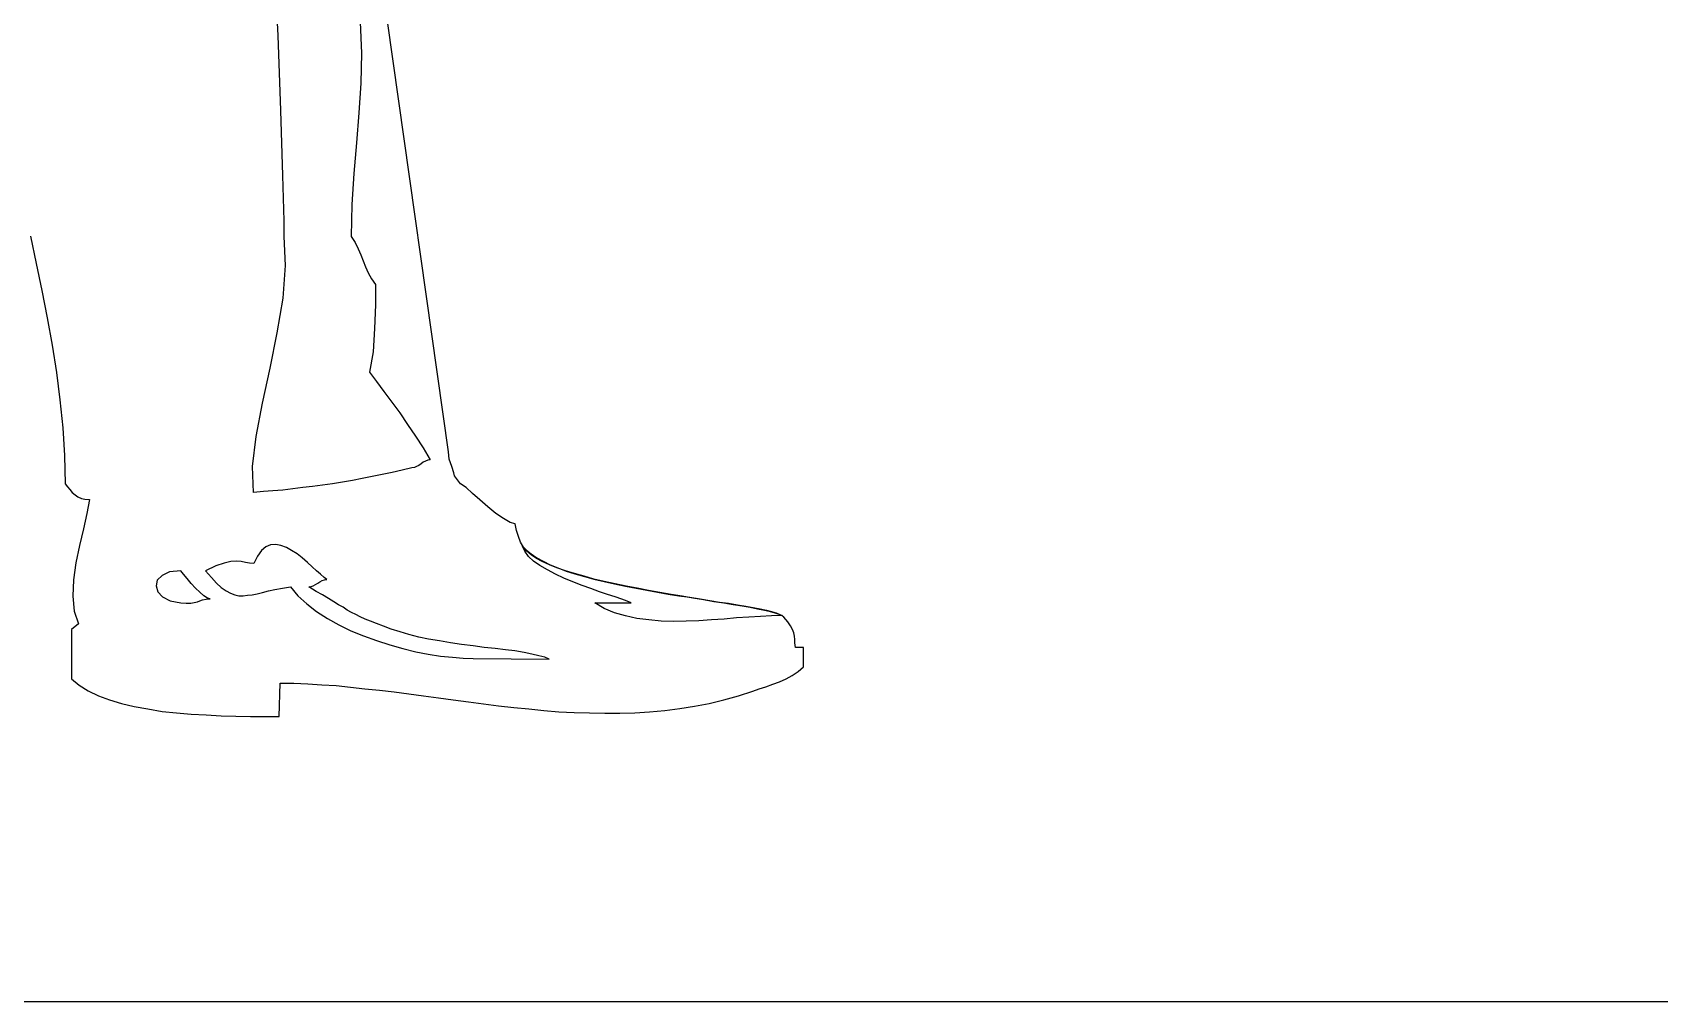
# Model space of a CAD drawing. Extents: x -3257 to 6743, y 13293 to 23293.
# Drawn here: x 4205 to 4926, y 13293 to 13723 of the extents above; entities that cross this region are included whole.
import ezdxf

# ---------------------------------------------------------------- set-up
doc = ezdxf.new("R2010")
doc.units = 0
doc.header["$LTSCALE"] = 1270
doc.header["$MEASUREMENT"] = 0
doc.layers.get('0').update_dxf_attribs({"linetype": 'CONTINUOUS'})

msp = doc.modelspace()

# ---------------------------------------------------------------- linework, layer by layer
at = {"linetype": 'Continuous'}
for p, q in [((4313.44, 13721.41), (4311.68, 13755.25)), ((4314.68, 13688.09), (4313.44, 13721.41)), ((4349.93, 13727.4), (4350.46, 13713.65)), ((4389.07, 13536.67), (4361.92, 13727.75)), ((4350.46, 13713.65), (4350.11, 13700.25)), ((4350.11, 13700.25), (4349.23, 13687.04)), ((4315.56, 13659.36), (4314.68, 13688.09)), ((4349.23, 13687.04), (4348.17, 13673.81)), ((4348.17, 13673.81), (4347.11, 13660.24)), ((4316.09, 13639.26), (4315.56, 13659.36)), ((4347.11, 13660.24), (4346.23, 13646.49)), ((4346.23, 13646.49), (4345.88, 13632.21)), ((4316.09, 13632.21), (4316.09, 13639.26)), ((4203.63, 13632.38), (4206.1, 13620.22)), ((4316.79, 13619.34), (4316.09, 13632.21)), ((4345.88, 13632.21), (4347.64, 13629.57)), ((4347.64, 13629.57), (4349.05, 13626.74)), ((4206.1, 13620.22), (4208.57, 13608.24)), ((4349.05, 13626.74), (4350.11, 13624.1)), ((4350.11, 13624.1), (4351.17, 13621.46)), ((4351.17, 13621.46), (4352.22, 13618.82)), ((4315.73, 13604.89), (4316.79, 13619.34)), ((4352.22, 13618.82), (4353.46, 13616.17)), ((4353.46, 13616.17), (4354.87, 13613.53)), ((4354.87, 13613.53), (4356.63, 13610.88)), ((4208.57, 13608.24), (4211.04, 13596.08)), ((4356.63, 13610.88), (4356.63, 13601.9)), ((4313.09, 13589.55), (4315.73, 13604.89)), ((4356.63, 13601.9), (4356.28, 13591.49)), ((4211.04, 13596.08), (4213.15, 13584.09)), ((4356.28, 13591.49), (4355.57, 13581.09)), ((4213.15, 13584.09), (4215.09, 13571.93)), ((4309.92, 13573.86), (4313.09, 13589.55)), ((4355.57, 13581.09), (4353.98, 13572.1)), ((4215.09, 13571.93), (4216.68, 13559.77)), ((4306.57, 13558.35), (4309.92, 13573.86)), ((4353.98, 13572.1), (4357.16, 13567.87)), ((4357.16, 13567.87), (4360.33, 13563.46)), ((4360.33, 13563.46), (4363.86, 13558.7)), ((4216.68, 13559.77), (4217.91, 13547.42)), ((4303.75, 13543.55), (4306.57, 13558.35)), ((4363.86, 13558.7), (4367.39, 13553.95)), ((4367.39, 13553.95), (4370.91, 13548.83)), ((4370.91, 13548.83), (4374.44, 13543.72)), ((4217.91, 13547.42), (4218.62, 13535.08)), ((4302.16, 13530.15), (4303.75, 13543.55)), ((4374.44, 13543.72), (4377.79, 13538.43)), ((4218.62, 13535.08), (4218.97, 13522.57)), ((4377.79, 13538.43), (4380.96, 13533.15)), ((4389.42, 13533.49), (4389.07, 13536.67)), ((4390.47, 13530.15), (4389.42, 13533.49)), ((4302.52, 13518.69), (4302.16, 13530.15)), ((4359.63, 13526.62), (4355.22, 13525.74)), ((4364.04, 13527.51), (4359.63, 13526.62)), ((4368.44, 13528.56), (4364.04, 13527.51)), ((4372.85, 13529.62), (4368.44, 13528.56)), ((4373.91, 13529.8), (4372.85, 13529.62)), ((4374.79, 13530.15), (4373.91, 13529.8)), ((4375.84, 13530.68), (4374.79, 13530.15)), ((4376.91, 13531.39), (4375.84, 13530.68)), ((4377.79, 13532.09), (4376.91, 13531.39)), ((4378.84, 13532.61), (4377.79, 13532.09)), ((4379.9, 13532.97), (4378.84, 13532.61)), ((4380.96, 13533.15), (4379.9, 13532.97)), ((4391.36, 13527.33), (4390.47, 13530.15)), ((4391.71, 13526.09), (4391.36, 13527.33)), ((4218.97, 13522.57), (4220.03, 13521.16)), ((4220.03, 13521.16), (4221.08, 13519.93)), ((4221.08, 13519.93), (4222.14, 13518.69)), ((4306.92, 13519.04), (4302.52, 13518.69)), ((4311.15, 13519.4), (4306.92, 13519.04)), ((4315.56, 13519.75), (4311.15, 13519.4)), ((4319.96, 13520.28), (4315.56, 13519.75)), ((4324.38, 13520.81), (4319.96, 13520.28)), ((4328.78, 13521.33), (4324.38, 13520.81)), ((4333.19, 13521.86), (4328.78, 13521.33)), ((4337.59, 13522.57), (4333.19, 13521.86)), ((4342, 13523.28), (4337.59, 13522.57)), ((4346.41, 13523.98), (4342, 13523.28)), ((4350.81, 13524.86), (4346.41, 13523.98)), ((4355.22, 13525.74), (4350.81, 13524.86)), ((4394.35, 13522.57), (4391.71, 13526.09)), ((4396.82, 13520.81), (4394.35, 13522.57)), ((4399.65, 13518.16), (4396.82, 13520.81)), ((4222.14, 13518.69), (4223.38, 13517.64)), ((4223.38, 13517.64), (4224.61, 13516.76)), ((4224.61, 13516.76), (4226.19, 13516.05)), ((4226.19, 13516.05), (4227.78, 13515.69)), ((4227.78, 13515.69), (4229.72, 13515.52)), ((4229.72, 13515.52), (4228.66, 13509.35)), ((4402.99, 13515.34), (4399.65, 13518.16)), ((4406.52, 13512.34), (4402.99, 13515.34)), ((4410.04, 13509.35), (4406.52, 13512.34)), ((4228.66, 13509.35), (4227.08, 13502.47)), ((4413.4, 13507.06), (4410.04, 13509.35)), ((4416.39, 13505.3), (4413.4, 13507.06)), ((4418.68, 13504.77), (4416.39, 13505.3)), ((4419.21, 13501.77), (4418.68, 13504.77)), ((4227.08, 13502.47), (4225.31, 13495.07)), ((4420.09, 13499.13), (4419.21, 13501.77)), ((4420.97, 13496.66), (4420.09, 13499.13)), ((4225.31, 13495.07), (4223.72, 13487.49)), ((4304.28, 13490.48), (4302.69, 13487.14)), ((4306.04, 13492.95), (4304.28, 13490.48)), ((4307.98, 13494.54), (4306.04, 13492.95)), ((4310.09, 13495.42), (4307.98, 13494.54)), ((4312.39, 13495.6), (4310.09, 13495.42)), ((4314.68, 13495.07), (4312.39, 13495.6)), ((4317.15, 13494.19), (4314.68, 13495.07)), ((4319.44, 13492.95), (4317.15, 13494.19)), ((4321.91, 13491.37), (4319.44, 13492.95)), ((4324.2, 13489.6), (4321.91, 13491.37)), ((4422.38, 13494.36), (4420.97, 13496.66)), ((4422.91, 13492.6), (4421.85, 13494.9)), ((4421.85, 13494.9), (4423.61, 13493.13)), ((4423.79, 13492.6), (4422.38, 13494.36)), ((4424.49, 13490.31), (4422.91, 13492.6)), ((4423.61, 13493.13), (4425.73, 13491.37)), ((4425.73, 13491.02), (4423.79, 13492.6)), ((4426.79, 13488.19), (4424.49, 13490.31)), ((4425.73, 13491.37), (4428.2, 13489.6)), ((4428.03, 13489.43), (4425.73, 13491.02)), ((4223.72, 13487.49), (4222.67, 13479.91)), ((4265.33, 13483.44), (4261.98, 13481.85)), ((4270.27, 13483.96), (4265.33, 13483.44)), ((4271.5, 13482.38), (4270.27, 13483.96)), ((4285.78, 13486.08), (4281.19, 13483.96)), ((4281.19, 13483.96), (4283.84, 13480.97)), ((4289.47, 13487.31), (4285.78, 13486.08)), ((4292.47, 13488.02), (4289.47, 13487.31)), ((4294.94, 13488.19), (4292.47, 13488.02)), ((4297.05, 13488.02), (4294.94, 13488.19)), ((4298.99, 13487.67), (4297.05, 13488.02)), ((4300.76, 13487.31), (4298.99, 13487.67)), ((4302.69, 13487.14), (4300.76, 13487.31)), ((4326.49, 13487.67), (4324.2, 13489.6)), ((4328.6, 13485.73), (4326.49, 13487.67)), ((4330.54, 13483.96), (4328.6, 13485.73)), ((4332.31, 13482.38), (4330.54, 13483.96)), ((4429.61, 13486.26), (4426.79, 13488.19)), ((4430.67, 13488.02), (4428.03, 13489.43)), ((4428.2, 13489.6), (4431.02, 13488.19)), ((4432.96, 13484.32), (4429.61, 13486.26)), ((4433.84, 13486.61), (4430.67, 13488.02)), ((4431.02, 13488.19), (4434.19, 13486.61)), ((4436.48, 13482.38), (4432.96, 13484.32)), ((4437.19, 13485.2), (4433.84, 13486.61)), ((4434.19, 13486.61), (4437.54, 13485.2)), ((4440.89, 13483.96), (4437.19, 13485.2)), ((4437.54, 13485.2), (4441.24, 13483.79)), ((4444.95, 13482.73), (4440.89, 13483.96)), ((4441.24, 13483.79), (4445.12, 13482.55)), ((4222.67, 13479.91), (4222.32, 13472.68)), ((4259.86, 13479.73), (4259.33, 13477.27)), ((4259.33, 13477.27), (4260.04, 13474.63)), ((4261.98, 13481.85), (4259.86, 13479.73)), ((4273.08, 13480.44), (4271.5, 13482.38)), ((4274.84, 13478.32), (4273.08, 13480.44)), ((4276.79, 13476.21), (4274.84, 13478.32)), ((4278.72, 13474.45), (4276.79, 13476.21)), ((4283.84, 13480.97), (4286.13, 13478.5)), ((4286.13, 13478.5), (4288.24, 13476.56)), ((4288.24, 13476.56), (4290.35, 13474.97)), ((4312.04, 13475.68), (4315.39, 13476.21)), ((4315.39, 13476.21), (4318.91, 13476.73)), ((4318.91, 13476.73), (4322.26, 13472.86)), ((4327.02, 13476.73), (4328.07, 13476.91)), ((4330.36, 13474.8), (4327.02, 13476.73)), ((4328.07, 13476.91), (4328.96, 13477.27)), ((4328.96, 13477.27), (4330.02, 13477.8)), ((4330.02, 13477.8), (4331.07, 13478.5)), ((4331.07, 13478.5), (4331.95, 13479.03)), ((4331.95, 13479.03), (4333.01, 13479.56)), ((4333.89, 13480.97), (4332.31, 13482.38)), ((4333.01, 13479.56), (4334.07, 13479.91)), ((4335.13, 13480.09), (4333.89, 13480.97)), ((4334.07, 13479.91), (4335.13, 13480.09)), ((4440.19, 13480.61), (4436.48, 13482.38)), ((4444.24, 13479.03), (4440.19, 13480.61)), ((4448.3, 13477.44), (4444.24, 13479.03)), ((4449.18, 13481.5), (4444.95, 13482.73)), ((4445.12, 13482.55), (4449.35, 13481.32)), ((4452.17, 13476.03), (4448.3, 13477.44)), ((4453.58, 13480.27), (4449.18, 13481.5)), ((4449.35, 13481.32), (4453.58, 13480.27)), ((4456.05, 13474.63), (4452.17, 13476.03)), ((4458.17, 13479.2), (4453.58, 13480.27)), ((4453.58, 13480.27), (4458.17, 13479.2)), ((4462.93, 13478.15), (4458.17, 13479.2)), ((4458.17, 13479.2), (4462.75, 13478.15)), ((4462.75, 13478.15), (4467.51, 13477.09)), ((4467.86, 13477.09), (4462.93, 13478.15)), ((4467.51, 13477.09), (4472.26, 13476.21)), ((4472.8, 13476.21), (4467.86, 13477.09)), ((4472.26, 13476.21), (4477.03, 13475.33)), ((4477.73, 13475.15), (4472.8, 13476.21)), ((4222.32, 13472.68), (4223.02, 13465.98)), ((4260.04, 13474.63), (4262.16, 13472.33)), ((4262.16, 13472.33), (4265.51, 13470.57)), ((4265.51, 13470.57), (4270.27, 13469.69)), ((4270.27, 13469.69), (4272.73, 13469.51)), ((4272.73, 13469.51), (4274.67, 13469.51)), ((4274.67, 13469.51), (4276.26, 13469.86)), ((4276.26, 13469.86), (4277.67, 13470.21)), ((4277.67, 13470.21), (4278.72, 13470.57)), ((4280.48, 13472.86), (4278.72, 13474.45)), ((4278.72, 13470.57), (4279.96, 13471.09)), ((4279.96, 13471.09), (4281.55, 13471.27)), ((4282.07, 13471.8), (4280.48, 13472.86)), ((4281.55, 13471.27), (4283.31, 13471.45)), ((4283.31, 13471.45), (4282.07, 13471.8)), ((4290.35, 13474.97), (4292.29, 13473.92)), ((4292.29, 13473.92), (4294.23, 13473.21)), ((4294.23, 13473.21), (4295.99, 13472.86)), ((4295.99, 13472.86), (4297.93, 13472.86)), ((4297.93, 13472.86), (4299.87, 13473.04)), ((4299.87, 13473.04), (4301.98, 13473.21)), ((4301.98, 13473.21), (4304.1, 13473.74)), ((4304.1, 13473.74), (4306.57, 13474.27)), ((4306.57, 13474.27), (4309.21, 13474.97)), ((4309.21, 13474.97), (4312.04, 13475.68)), ((4322.26, 13472.86), (4326.14, 13469.33)), ((4326.14, 13469.33), (4330.54, 13465.81)), ((4333.19, 13473.21), (4330.36, 13474.8)), ((4335.83, 13471.63), (4333.19, 13473.21)), ((4338.12, 13470.21), (4335.83, 13471.63)), ((4340.24, 13468.81), (4338.12, 13470.21)), ((4342.35, 13467.75), (4340.24, 13468.81)), ((4458.17, 13467.22), (4453.94, 13469.69)), ((4453.94, 13469.69), (4470.16, 13469.69)), ((4459.58, 13473.39), (4456.05, 13474.63)), ((4462.93, 13472.33), (4459.58, 13473.39)), ((4465.92, 13471.27), (4462.93, 13472.33)), ((4468.39, 13470.39), (4465.92, 13471.27)), ((4470.16, 13469.69), (4468.39, 13470.39)), ((4477.03, 13475.33), (4481.79, 13474.45)), ((4482.84, 13474.27), (4477.73, 13475.15)), ((4481.79, 13474.45), (4486.55, 13473.56)), ((4487.78, 13473.39), (4482.84, 13474.27)), ((4486.55, 13473.56), (4491.31, 13472.86)), ((4492.72, 13472.68), (4487.78, 13473.39)), ((4491.31, 13472.86), (4496.07, 13472.16)), ((4497.47, 13471.8), (4492.72, 13472.68)), ((4496.07, 13472.16), (4500.65, 13471.45)), ((4502.23, 13471.09), (4497.47, 13471.8)), ((4500.65, 13471.45), (4505.06, 13470.75)), ((4506.82, 13470.21), (4502.23, 13471.09)), ((4505.06, 13470.75), (4509.29, 13470.04)), ((4511.22, 13469.51), (4506.82, 13470.21)), ((4509.29, 13470.04), (4513.34, 13469.51)), ((4515.28, 13468.81), (4511.22, 13469.51)), ((4513.34, 13469.51), (4517.22, 13468.81)), ((4519.33, 13468.28), (4515.28, 13468.81)), ((4517.22, 13468.81), (4520.92, 13468.28)), ((4223.02, 13465.98), (4224.96, 13460.34)), ((4330.54, 13465.81), (4335.3, 13462.81)), ((4335.3, 13462.81), (4340.42, 13460)), ((4344.11, 13466.52), (4342.35, 13467.75)), ((4346.06, 13465.45), (4344.11, 13466.52)), ((4347.99, 13464.57), (4346.06, 13465.45)), ((4349.93, 13463.52), (4347.99, 13464.57)), ((4352.05, 13462.46), (4349.93, 13463.52)), ((4354.52, 13461.58), (4352.05, 13462.46)), ((4357.16, 13460.52), (4354.52, 13461.58)), ((4462.75, 13465.28), (4458.17, 13467.22)), ((4467.51, 13463.87), (4462.75, 13465.28)), ((4472.62, 13462.81), (4467.51, 13463.87)), ((4477.91, 13462.1), (4472.62, 13462.81)), ((4483.37, 13461.58), (4477.91, 13462.1)), ((4488.84, 13461.4), (4483.37, 13461.58)), ((4494.48, 13461.58), (4488.84, 13461.4)), ((4500.12, 13461.76), (4494.48, 13461.58)), ((4505.76, 13462.1), (4500.12, 13461.76)), ((4511.4, 13462.46), (4505.76, 13462.1)), ((4516.86, 13462.98), (4511.4, 13462.46)), ((4522.33, 13463.34), (4516.86, 13462.98)), ((4522.86, 13467.57), (4519.33, 13468.28)), ((4520.92, 13468.28), (4524.27, 13467.57)), ((4527.44, 13463.69), (4522.33, 13463.34)), ((4526.21, 13466.86), (4522.86, 13467.57)), ((4524.27, 13467.57), (4527.26, 13467.04)), ((4529.2, 13466.34), (4526.21, 13466.86)), ((4527.26, 13467.04), (4530.09, 13466.52)), ((4532.38, 13463.87), (4527.44, 13463.69)), ((4531.85, 13465.64), (4529.2, 13466.34)), ((4530.09, 13466.52), (4532.38, 13465.81)), ((4533.96, 13465.1), (4531.85, 13465.64)), ((4532.38, 13465.81), (4534.49, 13465.28)), ((4537.13, 13464.05), (4532.38, 13463.87)), ((4535.73, 13464.57), (4533.96, 13465.1)), ((4534.49, 13465.28), (4536.08, 13464.57)), ((4537.13, 13463.87), (4535.73, 13464.57)), ((4536.08, 13464.57), (4537.13, 13464.05)), ((4537.84, 13463.34), (4537.13, 13463.87)), ((4539.6, 13461.22), (4537.84, 13463.34)), ((4224.96, 13460.34), (4221.79, 13457.88)), ((4221.79, 13457.88), (4221.79, 13436.02)), ((4340.42, 13460), (4345.7, 13457.35)), ((4345.7, 13457.35), (4351.34, 13455.06)), ((4351.34, 13455.06), (4357.16, 13452.94)), ((4360.16, 13459.29), (4357.16, 13460.52)), ((4363.68, 13458.05), (4360.16, 13459.29)), ((4367.56, 13456.82), (4363.68, 13458.05)), ((4371.44, 13455.58), (4367.56, 13456.82)), ((4375.84, 13454.53), (4371.44, 13455.58)), ((4380.25, 13453.65), (4375.84, 13454.53)), ((4540.84, 13459.46), (4539.6, 13461.22)), ((4541.72, 13457.88), (4540.84, 13459.46)), ((4542.25, 13456.46), (4541.72, 13457.88)), ((4542.6, 13454.88), (4542.25, 13456.46)), ((4542.77, 13453.47), (4542.6, 13454.88)), ((4357.16, 13452.94), (4362.98, 13451)), ((4362.98, 13451), (4368.8, 13449.42)), ((4368.8, 13449.42), (4374.61, 13448.01)), ((4374.61, 13448.01), (4380.08, 13446.95)), ((4380.08, 13446.95), (4385.54, 13446.07)), ((4385.01, 13452.77), (4380.25, 13453.65)), ((4389.95, 13451.89), (4385.01, 13452.77)), ((4394.89, 13451.18), (4389.95, 13451.89)), ((4399.99, 13450.65), (4394.89, 13451.18)), ((4404.93, 13449.94), (4399.99, 13450.65)), ((4409.69, 13449.42), (4404.93, 13449.94)), ((4414.28, 13448.89), (4409.69, 13449.42)), ((4418.5, 13448.35), (4414.28, 13448.89)), ((4422.56, 13447.65), (4418.5, 13448.35)), ((4426.08, 13446.95), (4422.56, 13447.65)), ((4429.08, 13446.25), (4426.08, 13446.95)), ((4542.77, 13451.89), (4542.77, 13453.47)), ((4542.95, 13449.94), (4542.77, 13451.89)), ((4546.48, 13449.94), (4542.95, 13449.94)), ((4546.48, 13441.31), (4546.48, 13449.94)), ((4385.54, 13446.07), (4390.83, 13445.54)), ((4390.83, 13445.54), (4395.59, 13445.18)), ((4395.59, 13445.18), (4399.99, 13445.01)), ((4399.99, 13445.01), (4433.67, 13444.66)), ((4431.72, 13445.54), (4429.08, 13446.25)), ((4433.67, 13444.66), (4431.72, 13445.54)), ((4544.19, 13439.19), (4546.48, 13441.31)), ((4221.79, 13436.02), (4225.14, 13433.2)), ((4225.14, 13433.2), (4229.19, 13430.73)), ((4313.97, 13419.27), (4314.32, 13434.08)), ((4314.32, 13434.08), (4320.49, 13434.08)), ((4320.49, 13434.08), (4326.67, 13433.72)), ((4326.67, 13433.72), (4332.83, 13433.38)), ((4332.83, 13433.38), (4339.18, 13433.02)), ((4339.18, 13433.02), (4345.53, 13432.32)), ((4526.92, 13431.61), (4529.91, 13432.5)), ((4529.91, 13432.5), (4532.91, 13433.55)), ((4532.91, 13433.55), (4535.91, 13434.6)), ((4535.91, 13434.6), (4538.9, 13436.02)), ((4538.9, 13436.02), (4541.55, 13437.43)), ((4541.55, 13437.43), (4544.19, 13439.19)), ((4229.19, 13430.73), (4233.78, 13428.44)), ((4233.78, 13428.44), (4238.71, 13426.68)), ((4238.71, 13426.68), (4244, 13425.09)), ((4345.53, 13432.32), (4351.87, 13431.61)), ((4351.87, 13431.61), (4358.4, 13430.91)), ((4358.4, 13430.91), (4364.92, 13430.2)), ((4364.92, 13430.2), (4371.44, 13429.32)), ((4371.44, 13429.32), (4377.96, 13428.44)), ((4377.96, 13428.44), (4384.66, 13427.56)), ((4384.66, 13427.56), (4391.18, 13426.68)), ((4391.18, 13426.68), (4397.88, 13425.79)), ((4397.88, 13425.79), (4404.58, 13424.91)), ((4504.7, 13425.09), (4511.22, 13426.68)), ((4511.22, 13426.68), (4517.74, 13428.44)), ((4517.74, 13428.44), (4524.09, 13430.55)), ((4524.09, 13430.55), (4526.92, 13431.61)), ((4244, 13425.09), (4249.64, 13423.68)), ((4249.64, 13423.68), (4255.64, 13422.62)), ((4255.64, 13422.62), (4261.98, 13421.56)), ((4261.98, 13421.56), (4268.32, 13420.86)), ((4268.32, 13420.86), (4274.84, 13420.33)), ((4274.84, 13420.33), (4281.55, 13419.97)), ((4281.55, 13419.97), (4288.24, 13419.63)), ((4288.24, 13419.63), (4294.76, 13419.45)), ((4294.76, 13419.45), (4301.28, 13419.27)), ((4301.28, 13419.27), (4307.8, 13419.27)), ((4307.8, 13419.27), (4313.97, 13419.27)), ((4404.58, 13424.91), (4411.28, 13424.03)), ((4411.28, 13424.03), (4417.97, 13423.32)), ((4417.97, 13423.32), (4424.67, 13422.62)), ((4424.67, 13422.62), (4431.37, 13421.92)), ((4431.37, 13421.92), (4438.07, 13421.39)), ((4438.07, 13421.39), (4444.77, 13421.04)), ((4444.77, 13421.04), (4451.65, 13420.86)), ((4451.65, 13420.86), (4458.34, 13420.68)), ((4458.34, 13420.68), (4465.04, 13420.68)), ((4465.04, 13420.68), (4471.74, 13420.86)), ((4471.74, 13420.86), (4478.26, 13421.39)), ((4478.26, 13421.39), (4484.96, 13421.92)), ((4484.96, 13421.92), (4491.66, 13422.8)), ((4491.66, 13422.8), (4498.18, 13423.85)), ((4498.18, 13423.85), (4504.7, 13425.09))]:
    msp.add_line(p, q, dxfattribs=at)
msp.add_lwpolyline([(6742.93, 23292.84), (-3257.07, 23292.84), (-3257.07, 13292.84), (6742.93, 13292.84)], close=True, dxfattribs=at)

doc.saveas('drawing.dxf')
